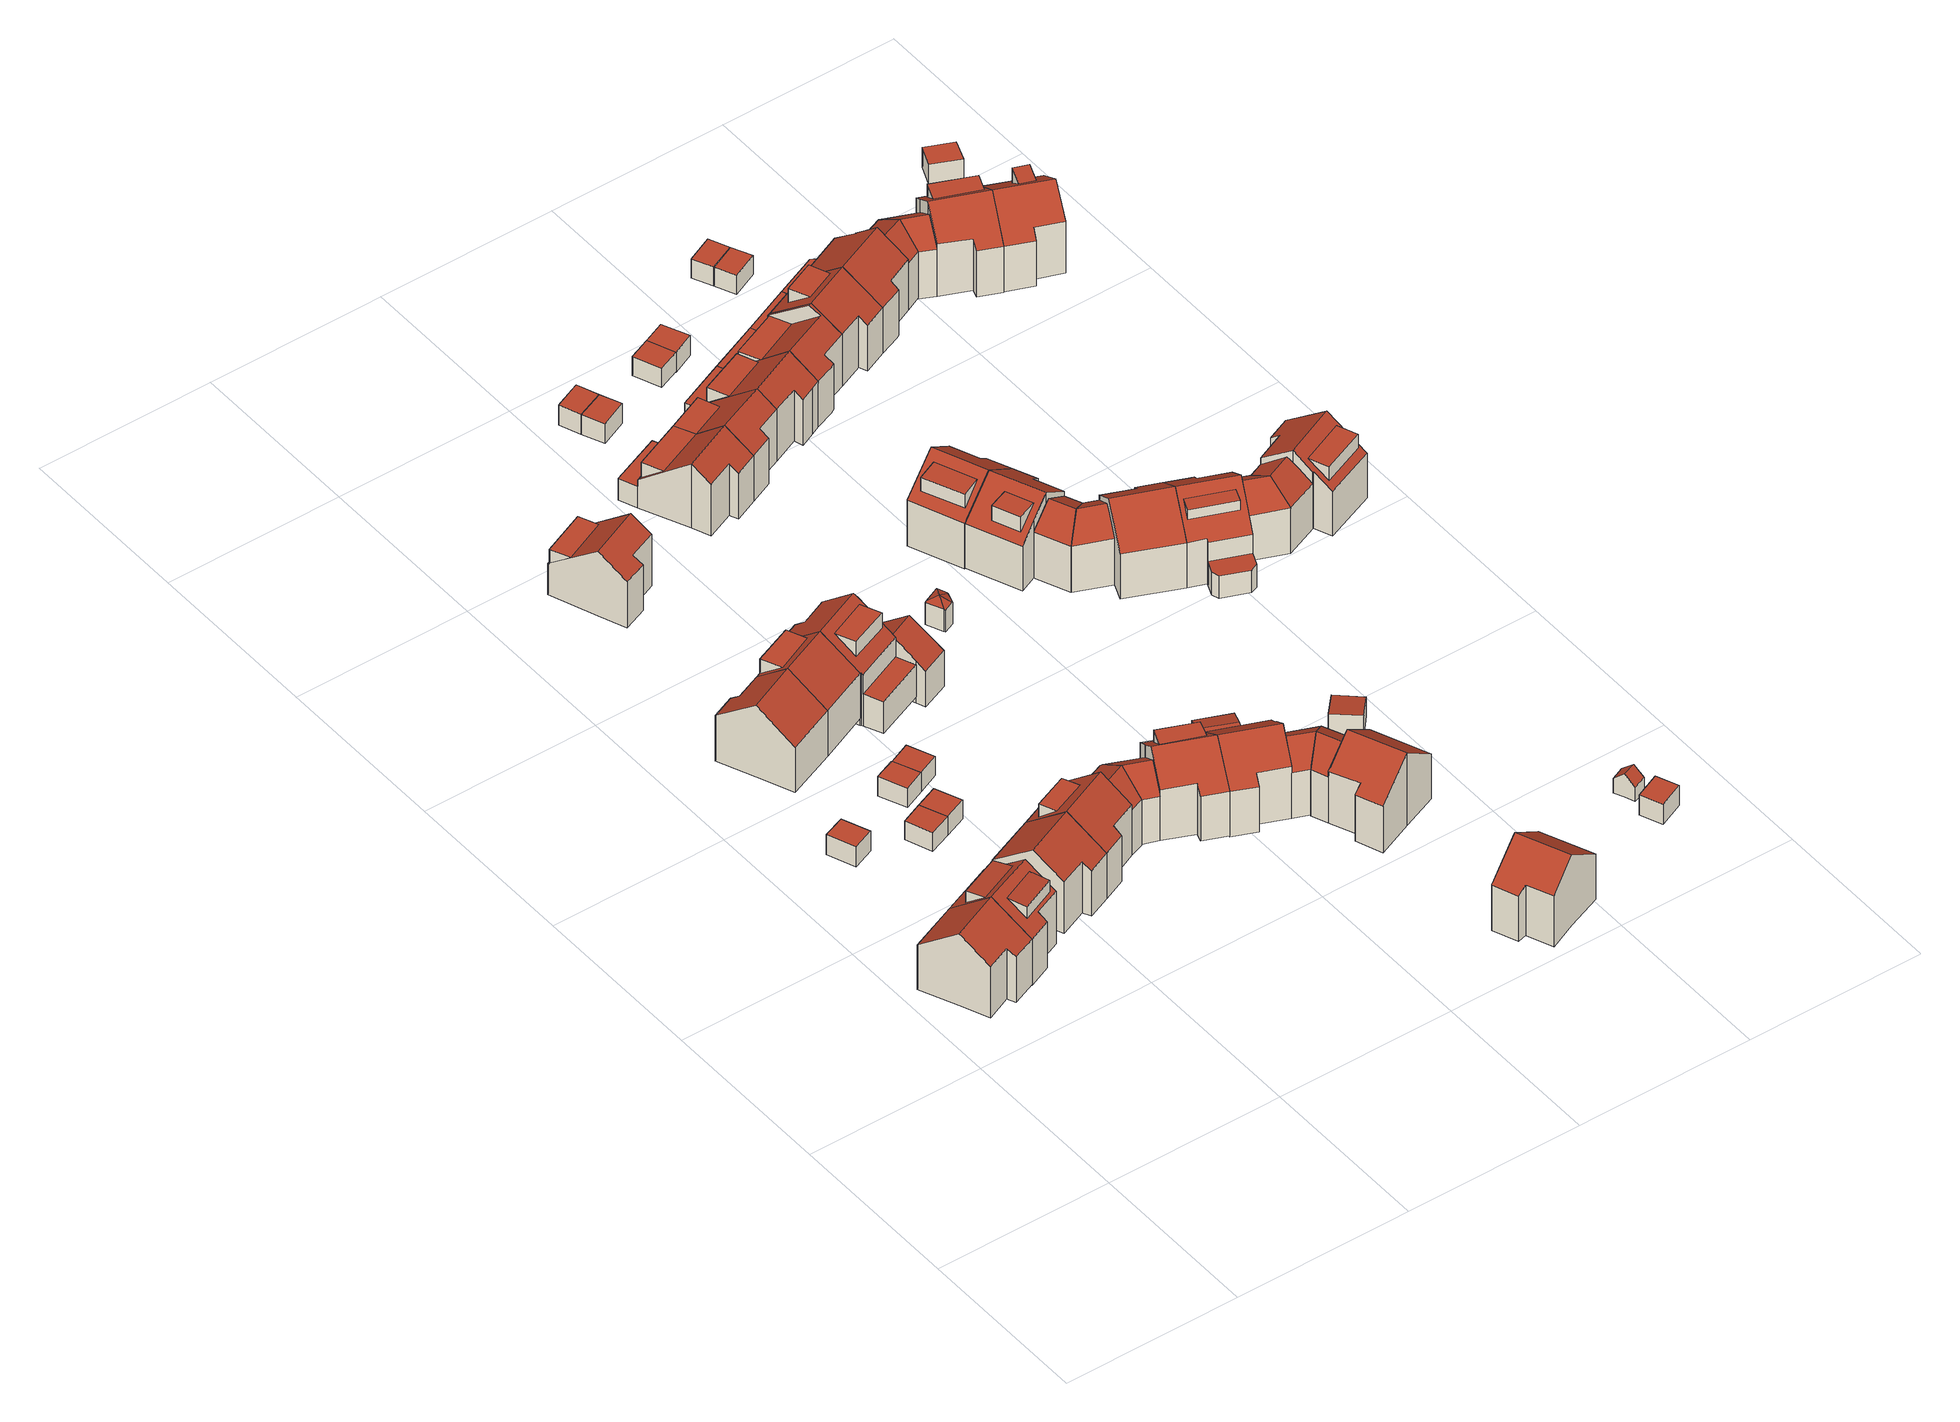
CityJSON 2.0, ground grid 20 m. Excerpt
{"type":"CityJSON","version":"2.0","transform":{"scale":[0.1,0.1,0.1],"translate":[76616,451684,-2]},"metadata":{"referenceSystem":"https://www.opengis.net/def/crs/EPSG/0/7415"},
"CityObjects":{
"building1":{"type":"Building","attributes":{"Volume":372.93,"Dakoppervlakte":62.84,"Muuroppervlakte":200.93,"Vloeroppervlakte":50.16,"hoogte_Z_max_in_m_NAP":9.12,"GEB_DOEL":"woonfunctie","dateOfConstruction":"1980-01-01","measuredHeight":9.04},"geometry":[{"type":"Solid","lod":"2","boundaries":[[[[0,1,2,3,4,5,6,7]],[[8,9,10,11,12,13]],[[13,14,15,8]],[[3,2,14,13]],[[2,1,15,14]],[[9,8,15,1,0,7]],[[10,9,7,6]],[[6,5,11,10]],[[12,11,5,4]],[[3,13,12,4]]]],"semantics":{"surfaces":[{"type":"GroundSurface"},{"type":"RoofSurface"},{"type":"WallSurface"}],"values":[[0,1,1,2,2,2,2,2,2,2]]}}]},
"building2":{"type":"Building","attributes":{"Volume":400.14,"Dakoppervlakte":39.27,"Muuroppervlakte":205.35,"Vloeroppervlakte":51.24,"hoogte_Z_max_in_m_NAP":9.12,"GEB_DOEL":"woonfunctie","dateOfConstruction":"1980-01-01","measuredHeight":9.11},"children":["building2-1","building2-2"],"geometry":[{"type":"Solid","lod":"2","boundaries":[[[[16,17,18,19,20,21,22,23]],[[24,14,13,25],[26,27,28,29]],[[12,30,31,32,25,13],[33,34,35,36]],[[30,12,20,19]],[[19,18,31,30]],[[22,14,24,23]],[[16,25,32,17]],[[32,31,18,17]],[[13,14,22,21,20,12]],[[16,23,24,25]],[[26,29,37,38]],[[37,28,27,38]],[[27,26,38]],[[37,29,28]],[[39,40,33,36]],[[40,39,35,34]],[[40,34,33]],[[36,35,39]]]],"semantics":{"surfaces":[{"type":"GroundSurface"},{"type":"RoofSurface"},{"type":"WallSurface"}],"values":[[0,1,1,2,2,2,2,2,2,2,1,2,2,2,1,2,2,2]]}}]},
"building2-1":{"type":"BuildingInstallation","attributes":{"relationToConstruction":"outside"},"parents":["building2"],"geometry":[{"type":"MultiSurface","lod":"2","boundaries":[[[26,29,37,38]],[[37,28,27,38]],[[27,26,38]],[[37,29,28]]],"semantics":{"surfaces":[{"type":"RoofSurface"},{"type":"WallSurface"}],"values":[0,1,1,1]}}]},
"building2-2":{"type":"BuildingInstallation","attributes":{"relationToConstruction":"outside"},"parents":["building2"],"geometry":[{"type":"MultiSurface","lod":"2","boundaries":[[[39,40,33,36]],[[40,39,35,34]],[[40,34,33]],[[36,35,39]]],"semantics":{"surfaces":[{"type":"RoofSurface"},{"type":"WallSurface"}],"values":[0,1,1,1]}}]},
"building3":{"type":"Building","attributes":{"Volume":21.08,"Dakoppervlakte":8.44,"Muuroppervlakte":29.21,"Vloeroppervlakte":8.44,"hoogte_Z_max_in_m_NAP":2.54,"GEB_DOEL":"onbekend","dateOfConstruction":"1980-01-01","measuredHeight":2.5},"geometry":[{"type":"Solid","lod":"2","boundaries":[[[[41,42,43,44]],[[45,46,47,48]],[[43,42,48,47]],[[42,41,45,48]],[[44,46,45,41]],[[43,47,46,44]]]],"semantics":{"surfaces":[{"type":"GroundSurface"},{"type":"RoofSurface"},{"type":"WallSurface"}],"values":[[0,1,2,2,2,2]]}}]},
"building4":{"type":"Building","attributes":{"Volume":381.68,"Dakoppervlakte":64.07,"Muuroppervlakte":202.71,"Vloeroppervlakte":51.35,"hoogte_Z_max_in_m_NAP":9.06,"GEB_DOEL":"woonfunctie","dateOfConstruction":"1980-01-01","measuredHeight":9},"geometry":[{"type":"Solid","lod":"2","boundaries":[[[[49,50,51,52,53,54,55,56]],[[57,58,59,60]],[[61,62,63,57,60,64]],[[49,56,58,57]],[[55,59,58,56]],[[64,60,59,55,54,53]],[[61,64,53,52]],[[52,51,62,61]],[[63,62,51,50]],[[63,50,49,57]]]],"semantics":{"surfaces":[{"type":"GroundSurface"},{"type":"RoofSurface"},{"type":"WallSurface"}],"values":[[0,1,1,2,2,2,2,2,2,2]]}}]},
"building5":{"type":"Building","attributes":{"Volume":20.07,"Dakoppervlakte":8.39,"Muuroppervlakte":27.81,"Vloeroppervlakte":8.39,"hoogte_Z_max_in_m_NAP":2.54,"GEB_DOEL":"onbekend","dateOfConstruction":"1980-01-01","measuredHeight":2.39},"geometry":[{"type":"Solid","lod":"2","boundaries":[[[[65,66,67,68,69]],[[70,71,72,73,74]],[[69,73,72,65]],[[69,68,74,73]],[[71,70,74,68,67,66]],[[65,72,71,66]]]],"semantics":{"surfaces":[{"type":"GroundSurface"},{"type":"RoofSurface"},{"type":"WallSurface"}],"values":[[0,1,2,2,2,2]]}}]},
"building6":{"type":"Building","attributes":{"Volume":362.82,"Dakoppervlakte":61.34,"Muuroppervlakte":198.21,"Vloeroppervlakte":48.84,"hoogte_Z_max_in_m_NAP":9.09,"GEB_DOEL":"woonfunctie","dateOfConstruction":"1980-01-01","measuredHeight":9},"geometry":[{"type":"Solid","lod":"2","boundaries":[[[[75,76,77,78,79,80,81,82]],[[83,84,85,86]],[[83,87,88,89,90,84]],[[78,77,87,83]],[[88,87,77,76]],[[76,75,89,88]],[[75,82,90,89]],[[84,90,82,81,80,85]],[[80,79,86,85]],[[86,79,78,83]]]],"semantics":{"surfaces":[{"type":"GroundSurface"},{"type":"RoofSurface"},{"type":"WallSurface"}],"values":[[0,1,1,2,2,2,2,2,2,2]]}}]},
"building7":{"type":"Building","attributes":{"Volume":20.46,"Dakoppervlakte":8.39,"Muuroppervlakte":28.34,"Vloeroppervlakte":8.39,"hoogte_Z_max_in_m_NAP":2.54,"GEB_DOEL":"onbekend","dateOfConstruction":"1980-01-01","measuredHeight":2.44},"geometry":[{"type":"Solid","lod":"2","boundaries":[[[[91,92,93,94]],[[72,71,95,96]],[[91,94,71,72]],[[94,93,95,71]],[[92,96,95,93]],[[92,91,72,96]]]],"semantics":{"surfaces":[{"type":"GroundSurface"},{"type":"RoofSurface"},{"type":"WallSurface"}],"values":[[0,1,2,2,2,2]]}}]},
"building8":{"type":"Building","attributes":{"Volume":20.08,"Dakoppervlakte":8.22,"Muuroppervlakte":28.19,"Vloeroppervlakte":8.22,"hoogte_Z_max_in_m_NAP":2.54,"GEB_DOEL":"onbekend","dateOfConstruction":"1980-01-01","measuredHeight":2.44},"geometry":[{"type":"Solid","lod":"2","boundaries":[[[[97,98,99,100,101]],[[102,103,104,105,106]],[[105,104,103,100,99,98]],[[98,97,106,105]],[[101,102,106,97]],[[100,103,102,101]]]],"semantics":{"surfaces":[{"type":"GroundSurface"},{"type":"RoofSurface"},{"type":"WallSurface"}],"values":[[0,1,2,2,2,2]]}}]},
"building9":{"type":"Building","attributes":{"Volume":20.23,"Dakoppervlakte":8.22,"Muuroppervlakte":28.41,"Vloeroppervlakte":8.22,"hoogte_Z_max_in_m_NAP":2.54,"GEB_DOEL":"onbekend","dateOfConstruction":"1980-01-01","measuredHeight":2.46},"geometry":[{"type":"Solid","lod":"2","boundaries":[[[[100,107,108,101]],[[103,102,109,110]],[[100,101,102,103]],[[101,108,109,102]],[[107,110,109,108]],[[100,103,110,107]]]],"semantics":{"surfaces":[{"type":"GroundSurface"},{"type":"RoofSurface"},{"type":"WallSurface"}],"values":[[0,1,2,2,2,2]]}}]},
"building10":{"type":"Building","attributes":{"Volume":371.65,"Dakoppervlakte":47.37,"Muuroppervlakte":197.59,"Vloeroppervlakte":48.87,"hoogte_Z_max_in_m_NAP":9.1,"GEB_DOEL":"woonfunctie","dateOfConstruction":"1980-01-01","measuredHeight":8.98},"children":["building10-1"],"geometry":[{"type":"Solid","lod":"2","boundaries":[[[[111,112,113,114,79,78,77,115]],[[83,86,116,117]],[[87,83,117,118,119,120],[121,122,123,124]],[[119,118,112,111]],[[111,115,120,119]],[[115,77,87,120]],[[87,77,78,79,86,83]],[[114,116,86,79]],[[116,114,113,117]],[[113,112,118,117]],[[125,124,123,126]],[[122,121,125,126]],[[121,124,125]],[[126,123,122]]]],"semantics":{"surfaces":[{"type":"GroundSurface"},{"type":"RoofSurface"},{"type":"WallSurface"}],"values":[[0,1,1,2,2,2,2,2,2,2,1,2,2,2]]}}]},
"building10-1":{"type":"BuildingInstallation","attributes":{"relationToConstruction":"outside"},"parents":["building10"],"geometry":[{"type":"MultiSurface","lod":"2","boundaries":[[[125,124,123,126]],[[122,121,125,126]],[[121,124,125]],[[126,123,122]]],"semantics":{"surfaces":[{"type":"RoofSurface"},{"type":"WallSurface"}],"values":[0,1,1,1]}}]},
"building11":{"type":"Building","attributes":{"Volume":536.72,"Dakoppervlakte":85.39,"Muuroppervlakte":238.59,"Vloeroppervlakte":78.61,"hoogte_Z_max_in_m_NAP":9.06,"GEB_DOEL":"woonfunctie","dateOfConstruction":"1980-01-01","measuredHeight":8.96},"children":["building11-1"],"geometry":[{"type":"Solid","lod":"2","boundaries":[[[[127,128,129,50,49,56,130,131,132,133,134,135,136]],[[57,63,137,138,139,140]],[[140,141,58,57],[142,143,144,145]],[[146,147,148,149]],[[150,151,152,149,148]],[[153,154,155,156,157]],[[50,129,137,63]],[[137,129,128,138]],[[139,138,128,127,146]],[[57,58,56,49]],[[148,135,134,150]],[[151,150,134,133,157]],[[127,136,147,146]],[[135,148,147,136]],[[131,154,153,157,133,132]],[[130,155,154,131]],[[151,157,156,152]],[[139,146,149,152,156,155,141,140]],[[50,63,57,49]],[[58,141,155,130,56]],[[144,158,159,145]],[[158,144,143]],[[159,158,143,142]],[[142,145,159]]]],"semantics":{"surfaces":[{"type":"GroundSurface"},{"type":"RoofSurface"},{"type":"WallSurface"}],"values":[[0,1,1,1,1,1,2,2,2,2,2,2,2,2,2,2,2,2,2,2,1,2,2,2]]}}]},
"building11-1":{"type":"BuildingInstallation","attributes":{"relationToConstruction":"outside"},"parents":["building11"],"geometry":[{"type":"MultiSurface","lod":"2","boundaries":[[[144,158,159,145]],[[158,144,143]],[[159,158,143,142]],[[142,145,159]]],"semantics":{"surfaces":[{"type":"RoofSurface"},{"type":"WallSurface"}],"values":[0,1,1,1]}}]},
"building12":{"type":"Building","attributes":{"Volume":328.69,"Dakoppervlakte":47.49,"Muuroppervlakte":172.39,"Vloeroppervlakte":50.08,"hoogte_Z_max_in_m_NAP":8.14,"GEB_DOEL":"woonfunctie","dateOfConstruction":"1980-01-01","measuredHeight":8.11},"children":["building12-1"],"geometry":[{"type":"Solid","lod":"2","boundaries":[[[[160,161,162,163,164,165,166,167]],[[168,169,170,171,172,173]],[[171,174,175,172],[176,177,178,179]],[[166,175,174,167]],[[173,172,175,166,165,164]],[[164,163,168,173]],[[163,162,169,168]],[[162,161,170,169]],[[160,171,170,161]],[[160,167,174,171]],[[180,179,178,181]],[[180,181,177,176]],[[176,179,180]],[[181,178,177]]]],"semantics":{"surfaces":[{"type":"GroundSurface"},{"type":"RoofSurface"},{"type":"WallSurface"}],"values":[[0,1,1,2,2,2,2,2,2,2,1,2,2,2]]}}]},
"building12-1":{"type":"BuildingInstallation","attributes":{"relationToConstruction":"outside"},"parents":["building12"],"geometry":[{"type":"MultiSurface","lod":"2","boundaries":[[[180,179,178,181]],[[180,181,177,176]],[[176,179,180]],[[181,178,177]]],"semantics":{"surfaces":[{"type":"RoofSurface"},{"type":"WallSurface"}],"values":[0,1,1,1]}}]},
"building13":{"type":"Building","attributes":{"Volume":500.73,"Dakoppervlakte":65.11,"Muuroppervlakte":248.84,"Vloeroppervlakte":65.8,"hoogte_Z_max_in_m_NAP":9.1,"GEB_DOEL":"woonfunctie","dateOfConstruction":"1980-01-01","measuredHeight":9.94},"children":["building13-1"],"geometry":[{"type":"Solid","lod":"2","boundaries":[[[[182,183,184,185,186,187,188,189,190,191,192,193,194]],[[195,196,117,116,197,198,199],[200,201,202,203]],[[117,196,204,205,206,118]],[[207,208,209,210]],[[184,183,205,204]],[[183,182,206,205]],[[117,118,194,193,192,116]],[[197,116,192,191]],[[198,197,191,190,209]],[[195,199,208,187,186]],[[196,195,186,185]],[[209,190,189,210]],[[188,207,210,189]],[[187,208,207,188]],[[199,198,209,208]],[[185,184,204,196]],[[118,206,182,194]],[[203,211,212,200]],[[211,203,202]],[[202,201,212,211]],[[212,201,200]]]],"semantics":{"surfaces":[{"type":"GroundSurface"},{"type":"RoofSurface"},{"type":"WallSurface"}],"values":[[0,1,1,1,2,2,2,2,2,2,2,2,2,2,2,2,2,1,2,2,2]]}}]},
"building13-1":{"type":"BuildingInstallation","attributes":{"relationToConstruction":"outside"},"parents":["building13"],"geometry":[{"type":"MultiSurface","lod":"2","boundaries":[[[203,211,212,200]],[[211,203,202]],[[202,201,212,211]],[[212,201,200]]],"semantics":{"surfaces":[{"type":"RoofSurface"},{"type":"WallSurface"}],"values":[0,1,1,1]}}]},
"building14":{"type":"Building","attributes":{"Volume":501.26,"Dakoppervlakte":74.4,"Muuroppervlakte":238,"Vloeroppervlakte":68.95,"hoogte_Z_max_in_m_NAP":9.08,"GEB_DOEL":"woonfunctie","dateOfConstruction":"1980-01-01","measuredHeight":8.89},"children":["building14-1"],"geometry":[{"type":"Solid","lod":"2","boundaries":[[[[213,214,215,216,217,218,219,220,221,222,223,224]],[[225,226,227,228,229,230]],[[231,232,233,230,229,234],[235,236,237,238]],[[150,148,239,240]],[[241,239,148,147]],[[231,234,223,222]],[[231,222,221,232]],[[215,226,225,241,216]],[[226,215,214,227]],[[227,214,213,228]],[[213,224,229,228]],[[218,217,147,148]],[[147,217,216,241]],[[219,150,240,220]],[[219,218,148,150]],[[230,233,240,239,241,225]],[[224,223,234,229]],[[221,220,240,233,232]],[[242,236,235,243]],[[237,242,243,238]],[[242,237,236]],[[235,238,243]]]],"semantics":{"surfaces":[{"type":"GroundSurface"},{"type":"RoofSurface"},{"type":"WallSurface"}],"values":[[0,1,1,1,1,2,2,2,2,2,2,2,2,2,2,2,2,2,1,2,2,2]]}}]},
"building14-1":{"type":"BuildingInstallation","attributes":{"relationToConstruction":"outside"},"parents":["building14"],"geometry":[{"type":"MultiSurface","lod":"2","boundaries":[[[242,236,235,243]],[[237,242,243,238]],[[242,237,236]],[[235,238,243]]],"semantics":{"surfaces":[{"type":"RoofSurface"},{"type":"WallSurface"}],"values":[0,1,1,1]}}]},
"building15":{"type":"Building","attributes":{"Volume":142.67,"Dakoppervlakte":30.48,"Muuroppervlakte":116.22,"Vloeroppervlakte":24.42,"hoogte_Z_max_in_m_NAP":5.66,"GEB_DOEL":"overige gebruiksfunctie","dateOfConstruction":"1980-01-01","measuredHeight":7.24},"geometry":[{"type":"Solid","lod":"2","boundaries":[[[[244,245,246,247,248,249,250]],[[251,252,253,254,255]],[[256,255,254,257]],[[247,246,257,254]],[[245,256,257,246]],[[250,249,252,251]],[[249,248,253,252]],[[253,248,247,254]],[[256,245,244,250,251,255]]]],"semantics":{"surfaces":[{"type":"GroundSurface"},{"type":"RoofSurface"},{"type":"WallSurface"}],"values":[[0,1,1,2,2,2,2,2,2]]}}]},
"building16":{"type":"Building","attributes":{"Volume":507.7,"Dakoppervlakte":87.82,"Muuroppervlakte":242.7,"Vloeroppervlakte":69.95,"hoogte_Z_max_in_m_NAP":9.08,"GEB_DOEL":"woonfunctie","dateOfConstruction":"1980-01-01","measuredHeight":9.02},"geometry":[{"type":"Solid","lod":"2","boundaries":[[[[258,259,260,261,262,263,264,265,266,267,268,269]],[[270,271,272,234,229,273]],[[228,274,275,276,273,229]],[[277,278,279,280]],[[281,282,277,280]],[[267,266,228,229]],[[228,266,265,274]],[[265,264,275,274]],[[271,270,279,259,258]],[[258,269,272,271]],[[268,234,272,269]],[[267,229,234,268]],[[260,278,277,261]],[[278,260,259,279]],[[282,281,263,262]],[[262,261,277,282]],[[279,270,273,276,281,280]],[[276,275,264,263,281]]]],"semantics":{"surfaces":[{"type":"GroundSurface"},{"type":"RoofSurface"},{"type":"WallSurface"}],"values":[[0,1,1,1,1,2,2,2,2,2,2,2,2,2,2,2,2,2]]}}]},
"building17":{"type":"Building","attributes":{"Volume":368.25,"Dakoppervlakte":74.63,"Muuroppervlakte":196.22,"Vloeroppervlakte":64.96,"hoogte_Z_max_in_m_NAP":7.66,"GEB_DOEL":"woonfunctie","dateOfConstruction":"1980-01-01","measuredHeight":8.02},"geometry":[{"type":"Solid","lod":"2","boundaries":[[[[283,284,285,286,287,288,289,290,291,292,293,294]],[[295,296,297,298]],[[299,300,301,302]],[[303,304,305,300,299,306,307,308]],[[305,304,309,310,311,312]],[[293,292,309,304]],[[292,291,310,309]],[[291,290,311,310]],[[304,303,297,294,293]],[[285,284,295,298]],[[284,283,296,295]],[[297,296,283,294]],[[297,303,308,298]],[[301,300,307]],[[312,289,288,287,286,285,298,308,307,300,305]],[[302,301,307,306]],[[306,299,302]],[[312,311,290,289]]]],"semantics":{"surfaces":[{"type":"GroundSurface"},{"type":"RoofSurface"},{"type":"WallSurface"}],"values":[[0,1,1,1,1,2,2,2,2,2,2,2,2,2,2,2,2,2]]}}]},
"building18":{"type":"Building","attributes":{"Volume":379.15,"Dakoppervlakte":63.76,"Muuroppervlakte":201.7,"Vloeroppervlakte":51.1,"hoogte_Z_max_in_m_NAP":8.63,"GEB_DOEL":"woonfunctie","dateOfConstruction":"1980-01-01","measuredHeight":8.97},"geometry":[{"type":"Solid","lod":"2","boundaries":[[[[313,314,315,316,317,318,319,320]],[[321,322,323,324]],[[325,326,327,321,324,328]],[[320,328,324,313]],[[320,319,325,328]],[[326,325,319,318]],[[318,317,327,326]],[[315,322,321,327,317,316]],[[315,314,323,322]],[[313,324,323,314]]]],"semantics":{"surfaces":[{"type":"GroundSurface"},{"type":"RoofSurface"},{"type":"WallSurface"}],"values":[[0,1,1,2,2,2,2,2,2,2]]}}]},
"building19":{"type":"Building","attributes":{"Volume":13.17,"Dakoppervlakte":4.94,"Muuroppervlakte":23.25,"Vloeroppervlakte":4.43,"hoogte_Z_max_in_m_NAP":2,"GEB_DOEL":"onbekend","dateOfConstruction":"1980-01-01","measuredHeight":3.32},"geometry":[{"type":"Solid","lod":"2","boundaries":[[[[329,330,331,332,333,334,335,336,337,338]],[[339,340,341,342]],[[340,343,344,345]],[[346,343,340]],[[347,346,340,339,348]],[[345,349,341,340]],[[349,337,336,335,342,341]],[[342,335,334,333,348,339]],[[348,333,332,347]],[[347,332,331,330,329,344,343,346]],[[345,344,329,338]],[[338,337,349,345]]]],"semantics":{"surfaces":[{"type":"GroundSurface"},{"type":"RoofSurface"},{"type":"WallSurface"}],"values":[[0,1,1,1,1,1,2,2,2,2,2,2]]}}]},
"building20":{"type":"Building","attributes":{"Volume":34.1,"Dakoppervlakte":15.51,"Muuroppervlakte":33.4,"Vloeroppervlakte":15.13,"hoogte_Z_max_in_m_NAP":2.56,"GEB_DOEL":"onbekend","dateOfConstruction":"1980-01-01","measuredHeight":2.46},"geometry":[{"type":"Solid","lod":"2","boundaries":[[[[350,351,352,353,354,355]],[[356,357,358,359]],[[360,359,358,361]],[[354,353,357,356]],[[351,350,360,361]],[[355,359,360,350]],[[357,353,352,351,361,358]],[[355,354,356,359]]]],"semantics":{"surfaces":[{"type":"GroundSurface"},{"type":"RoofSurface"},{"type":"WallSurface"}],"values":[[0,1,1,2,2,2,2,2]]}}]},
"building21":{"type":"Building","attributes":{"Volume":524.58,"Dakoppervlakte":89.49,"Muuroppervlakte":246.1,"Vloeroppervlakte":71.43,"hoogte_Z_max_in_m_NAP":9.07,"GEB_DOEL":"woonfunctie","dateOfConstruction":"1980-01-01","measuredHeight":9.09},"geometry":[{"type":"Solid","lod":"2","boundaries":[[[[362,363,364,365,366,367,368,369,370,371,372]],[[373,374,375,376,377,378]],[[379,380,378,377]],[[381,382,278,277]],[[282,383,381,277]],[[371,370,379,377]],[[379,370,369,380]],[[363,362,375,374]],[[372,376,375,362]],[[377,376,372,371]],[[277,366,365,282]],[[282,365,364,383]],[[382,368,367,278]],[[277,278,367,366]],[[373,378,380,369,368,382,381,383]],[[374,373,383,364,363]]]],"semantics":{"surfaces":[{"type":"GroundSurface"},{"type":"RoofSurface"},{"type":"WallSurface"}],"values":[[0,1,1,1,1,2,2,2,2,2,2,2,2,2,2,2]]}}]},
"building22":{"type":"Building","attributes":{"Volume":20.26,"Dakoppervlakte":8.33,"Muuroppervlakte":28.29,"Vloeroppervlakte":8.33,"hoogte_Z_max_in_m_NAP":1.95,"GEB_DOEL":"onbekend","dateOfConstruction":"1980-01-01","measuredHeight":2.43},"geometry":[{"type":"Solid","lod":"2","boundaries":[[[[384,385,386,387,388]],[[389,390,391,392,393]],[[392,391,390,387,386,385]],[[385,384,393,392]],[[389,393,384,388]],[[387,390,389,388]]]],"semantics":{"surfaces":[{"type":"GroundSurface"},{"type":"RoofSurface"},{"type":"WallSurface"}],"values":[[0,1,2,2,2,2]]}}]},
"building23":{"type":"Building","attributes":{"Volume":20.42,"Dakoppervlakte":8.33,"Muuroppervlakte":28.51,"Vloeroppervlakte":8.33,"hoogte_Z_max_in_m_NAP":1.95,"GEB_DOEL":"onbekend","dateOfConstruction":"1980-01-01","measuredHeight":2.45},"geometry":[{"type":"Solid","lod":"2","boundaries":[[[[394,384,388,395]],[[396,397,389,393]],[[384,393,389,388]],[[384,394,396,393]],[[397,396,394,395]],[[395,388,389,397]]]],"semantics":{"surfaces":[{"type":"GroundSurface"},{"type":"RoofSurface"},{"type":"WallSurface"}],"values":[[0,1,2,2,2,2]]}}]},
"building24":{"type":"Building","attributes":{"Volume":317.88,"Dakoppervlakte":59.12,"Muuroppervlakte":180.63,"Vloeroppervlakte":49.25,"hoogte_Z_max_in_m_NAP":7.66,"GEB_DOEL":"woonfunctie","dateOfConstruction":"1980-01-01","measuredHeight":8.04},"geometry":[{"type":"Solid","lod":"2","boundaries":[[[[398,399,289,288,287,286,400,401,402,403]],[[305,404,405,406,407,300]],[[408,409,410,404,305,312]],[[301,300,407,411]],[[289,312,305,288]],[[399,398,409,408]],[[398,403,410,409]],[[410,403,402,401,405,404]],[[406,405,401,400]],[[288,305,300,287]],[[400,286,301,411,406]],[[300,301,286,287]],[[407,406,411]],[[289,399,408,312]]]],"semantics":{"surfaces":[{"type":"GroundSurface"},{"type":"RoofSurface"},{"type":"WallSurface"}],"values":[[0,1,1,1,2,2,2,2,2,2,2,2,2,2]]}}]},
"building25":{"type":"Building","attributes":{"Volume":26.14,"Dakoppervlakte":10.23,"Muuroppervlakte":32.9,"Vloeroppervlakte":10.11,"hoogte_Z_max_in_m_NAP":2.55,"GEB_DOEL":"onbekend","dateOfConstruction":"1980-01-01","measuredHeight":2.83},"geometry":[{"type":"Solid","lod":"2","boundaries":[[[[412,413,414,415]],[[416,417,418,419]],[[415,414,417,416]],[[418,417,414,413]],[[418,413,412,419]],[[412,415,416,419]]]],"semantics":{"surfaces":[{"type":"GroundSurface"},{"type":"RoofSurface"},{"type":"WallSurface"}],"values":[[0,1,2,2,2,2]]}}]},
"building26":{"type":"Building","attributes":{"Volume":393.9,"Dakoppervlakte":50.21,"Muuroppervlakte":203.56,"Vloeroppervlakte":51.58,"hoogte_Z_max_in_m_NAP":8.54,"GEB_DOEL":"woonfunctie","dateOfConstruction":"1980-01-01","measuredHeight":9.02},"children":["building26-1"],"geometry":[{"type":"Solid","lod":"2","boundaries":[[[[420,421,422,423,424,425,426,427]],[[428,429,430,431,432,433]],[[428,433,434,435],[436,437,438,439]],[[423,422,430,429]],[[431,430,422,421]],[[432,431,421,420]],[[434,433,432,420,427,426]],[[426,425,435,434]],[[428,435,425,424]],[[424,423,429,428]],[[439,440,441,436]],[[440,438,437,441]],[[437,436,441]],[[440,439,438]]]],"semantics":{"surfaces":[{"type":"GroundSurface"},{"type":"RoofSurface"},{"type":"WallSurface"}],"values":[[0,1,1,2,2,2,2,2,2,2,1,2,2,2]]}}]},
"building26-1":{"type":"BuildingInstallation","attributes":{"relationToConstruction":"outside"},"parents":["building26"],"geometry":[{"type":"MultiSurface","lod":"2","boundaries":[[[439,440,441,436]],[[440,438,437,441]],[[437,436,441]],[[440,439,438]]],"semantics":{"surfaces":[{"type":"RoofSurface"},{"type":"WallSurface"}],"values":[0,1,1,1]}}]},
"building27":{"type":"Building","attributes":{"Volume":509.34,"Dakoppervlakte":76.69,"Muuroppervlakte":319.01,"Vloeroppervlakte":69.22,"hoogte_Z_max_in_m_NAP":8.55,"GEB_DOEL":"woonfunctie","dateOfConstruction":"1980-01-01","measuredHeight":8.98},"children":["building27-1"],"geometry":[{"type":"Solid","lod":"2","boundaries":[[[[442,443,444,445,446,447,448,449,450,451,452]],[[453,429,428,454,455,456]],[[454,428,435,457,458],[459,460,461,462]],[[463,464,465,466,467]],[[468,464,463,469]],[[443,442,453,456]],[[453,442,452,429]],[[435,450,449,457]],[[457,449,448,466,458]],[[446,445,469,463]],[[444,468,469,445]],[[470,448,466,465,464,468,444,471]],[[466,448,447,467]],[[463,467,447,446]],[[465,470,471,444,468,455,454]],[[454,458,466,448,470,465]],[[456,455,468,444,443]],[[429,452,451,450,435,428]],[[461,472,473,462]],[[459,473,472,460]],[[459,462,473]],[[472,461,460]]]],"semantics":{"surfaces":[{"type":"GroundSurface"},{"type":"RoofSurface"},{"type":"WallSurface"}],"values":[[0,1,1,1,1,2,2,2,2,2,2,2,2,2,2,2,2,2,1,2,2,2]]}}]},
"building27-1":{"type":"BuildingInstallation","attributes":{"relationToConstruction":"outside"},"parents":["building27"],"geometry":[{"type":"MultiSurface","lod":"2","boundaries":[[[461,472,473,462]],[[459,473,472,460]],[[459,462,473]],[[472,461,460]]],"semantics":{"surfaces":[{"type":"RoofSurface"},{"type":"WallSurface"}],"values":[0,1,1,1]}}]},
"building28":{"type":"Building","attributes":{"Volume":356.5,"Dakoppervlakte":72.52,"Muuroppervlakte":194.34,"Vloeroppervlakte":63.18,"hoogte_Z_max_in_m_NAP":7.66,"GEB_DOEL":"woonfunctie","dateOfConstruction":"1980-01-01","measuredHeight":8.04},"geometry":[{"type":"Solid","lod":"2","boundaries":[[[[401,474,475,476,477,478,479,480,481,403,402]],[[482,405,404,483,484,485,486,487]],[[483,404,410,488,489,490,491]],[[492,493,494,495,496,497]],[[498,499,487,486]],[[403,481,488,410]],[[480,479,490,489]],[[490,479,478,491]],[[492,484,483,491,478,477,476]],[[404,405,495,401,402]],[[492,476,475,493]],[[474,494,493,475]],[[495,494,474,401]],[[497,496,495,405,482,485,484,492]],[[403,410,404,402]],[[481,480,489,488]],[[499,482,487]],[[498,486,485]],[[485,482,499,498]]]],"semantics":{"surfaces":[{"type":"GroundSurface"},{"type":"RoofSurface"},{"type":"WallSurface"}],"values":[[0,1,1,1,1,2,2,2,2,2,2,2,2,2,2,2,2,2,2]]}}]},
"building29":{"type":"Building","attributes":{"Volume":19.93,"Dakoppervlakte":8.31,"Muuroppervlakte":27.8,"Vloeroppervlakte":8.31,"hoogte_Z_max_in_m_NAP":1.96,"GEB_DOEL":"onbekend","dateOfConstruction":"1980-01-01","measuredHeight":2.4},"geometry":[{"type":"Solid","lod":"2","boundaries":[[[[500,501,502,503]],[[504,505,506,507]],[[502,501,506,505]],[[501,500,507,506]],[[503,504,507,500]],[[502,505,504,503]]]],"semantics":{"surfaces":[{"type":"GroundSurface"},{"type":"RoofSurface"},{"type":"WallSurface"}],"values":[[0,1,2,2,2,2]]}}]},
"building30":{"type":"Building","attributes":{"Volume":20.93,"Dakoppervlakte":8.52,"Muuroppervlakte":28.8,"Vloeroppervlakte":8.52,"hoogte_Z_max_in_m_NAP":1.96,"GEB_DOEL":"onbekend","dateOfConstruction":"1980-01-01","measuredHeight":2.46},"geometry":[{"type":"Solid","lod":"2","boundaries":[[[[508,509,510,511]],[[505,504,512,513]],[[508,511,504,505]],[[511,510,512,504]],[[512,510,509,513]],[[509,508,505,513]]]],"semantics":{"surfaces":[{"type":"GroundSurface"},{"type":"RoofSurface"},{"type":"WallSurface"}],"values":[[0,1,2,2,2,2]]}}]},
"building31":{"type":"Building","attributes":{"Volume":500.55,"Dakoppervlakte":85.58,"Muuroppervlakte":241.8,"Vloeroppervlakte":68.45,"hoogte_Z_max_in_m_NAP":8.59,"GEB_DOEL":"woonfunctie","dateOfConstruction":"1980-01-01","measuredHeight":9.01},"geometry":[{"type":"Solid","lod":"2","boundaries":[[[[447,446,445,514,515,516,517,518,519,520,521]],[[522,523,524,525,526]],[[527,528,529,525,524,530,531]],[[532,533,469,463]],[[467,534,535,532,463]],[[446,447,467,463]],[[445,469,533,514]],[[463,469,445,446]],[[526,525,529,528,533,532,535,534,521,520,522]],[[519,523,522,520]],[[515,514,533,528,527]],[[527,531,516,515]],[[517,516,531,530]],[[524,523,519,518,517,530]],[[534,467,447,521]]]],"semantics":{"surfaces":[{"type":"GroundSurface"},{"type":"RoofSurface"},{"type":"WallSurface"}],"values":[[0,1,1,1,1,2,2,2,2,2,2,2,2,2,2]]}}]},
"building32":{"type":"Building","attributes":{"Volume":366.48,"Dakoppervlakte":73.45,"Muuroppervlakte":211.96,"Vloeroppervlakte":64.2,"hoogte_Z_max_in_m_NAP":8.53,"GEB_DOEL":"woonfunctie","dateOfConstruction":"1980-01-01","measuredHeight":8.92},"geometry":[{"type":"Solid","lod":"2","boundaries":[[[[476,475,536,537,538,539,540,541,542,478,477,543]],[[544,545,546,547]],[[483,491,548,549,550,551,544,547,552]],[[492,553,554,555,556,493]],[[557,558,483,552]],[[557,559,560,558]],[[477,478,491,483]],[[549,548,491,478,542,541]],[[551,550,540,539]],[[544,551,539,538]],[[556,555,537,536]],[[556,536,475,493]],[[493,475,476,492]],[[555,554,546,545]],[[553,492,484,561]],[[483,558,484,492,476,543,477]],[[546,554,553,561,559,557,552,547]],[[537,555,545,544,538]],[[541,540,550,549]],[[559,561,484,560]],[[558,560,484]]]],"semantics":{"surfaces":[{"type":"GroundSurface"},{"type":"RoofSurface"},{"type":"WallSurface"}],"values":[[0,1,1,1,1,1,2,2,2,2,2,2,2,2,2,2,2,2,2,2,2]]}}]},
"building33":{"type":"Building","attributes":{"Volume":19.6,"Dakoppervlakte":7.85,"Muuroppervlakte":28.09,"Vloeroppervlakte":7.85,"hoogte_Z_max_in_m_NAP":2.09,"GEB_DOEL":"onbekend","dateOfConstruction":"1980-01-01","measuredHeight":2.5},"geometry":[{"type":"Solid","lod":"2","boundaries":[[[[562,563,564,565]],[[566,567,568,569]],[[562,565,567,566]],[[565,564,568,567]],[[563,569,568,564]],[[562,566,569,563]]]],"semantics":{"surfaces":[{"type":"GroundSurface"},{"type":"RoofSurface"},{"type":"WallSurface"}],"values":[[0,1,2,2,2,2]]}}]},
"building34":{"type":"Building","attributes":{"Volume":9.52,"Dakoppervlakte":5.47,"Muuroppervlakte":17.53,"Vloeroppervlakte":4.01,"hoogte_Z_max_in_m_NAP":2.54,"GEB_DOEL":"onbekend","dateOfConstruction":"1980-01-01","measuredHeight":2.94},"geometry":[{"type":"Solid","lod":"2","boundaries":[[[[570,571,572,573,574,575]],[[576,577,578,579]],[[578,580,581,579]],[[575,581,580,570]],[[577,576,573,572]],[[577,572,571,578]],[[576,579,581,575,574,573]],[[571,570,580,578]]]],"semantics":{"surfaces":[{"type":"GroundSurface"},{"type":"RoofSurface"},{"type":"WallSurface"}],"values":[[0,1,1,2,2,2,2,2]]}}]},
"building35":{"type":"Building","attributes":{"Volume":533.09,"Dakoppervlakte":85.33,"Muuroppervlakte":251.22,"Vloeroppervlakte":77.53,"hoogte_Z_max_in_m_NAP":8.59,"GEB_DOEL":"woonfunctie","dateOfConstruction":"1980-01-01","measuredHeight":9},"children":["building35-1"],"geometry":[{"type":"Solid","lod":"2","boundaries":[[[[582,583,584,585,519,518,517,586,587,588,589,590,591,592,593,594,595]],[[596,597,598,530,524,599]],[[600,599,524,523,601,602],[603,604,605,606]],[[607,608,609,610,611,612]],[[613,614,615,616]],[[617,613,616,618]],[[519,585,601,523]],[[602,601,585,584,612]],[[588,587,597,596,617]],[[586,598,597,587]],[[598,586,517,530]],[[610,594,593,611]],[[583,607,612,584]],[[583,582,608,607]],[[609,608,582,595]],[[594,610,609,595]],[[611,600,602,612]],[[616,590,589,618]],[[618,589,588,617]],[[591,615,614,592]],[[590,616,615,591]],[[596,599,600,611,593,592,614,613,617]],[[524,518,519,523]],[[517,518,524,530]],[[603,606,619,620]],[[619,606,605]],[[619,605,604,620]],[[620,604,603]]]],"semantics":{"surfaces":[{"type":"GroundSurface"},{"type":"RoofSurface"},{"type":"WallSurface"}],"values":[[0,1,1,1,1,1,2,2,2,2,2,2,2,2,2,2,2,2,2,2,2,2,2,2,1,2,2,2]]}}]},
"building35-1":{"type":"BuildingInstallation","attributes":{"relationToConstruction":"outside"},"parents":["building35"],"geometry":[{"type":"MultiSurface","lod":"2","boundaries":[[[603,606,619,620]],[[619,606,605]],[[619,605,604,620]],[[620,604,603]]],"semantics":{"surfaces":[{"type":"RoofSurface"},{"type":"WallSurface"}],"values":[0,1,1,1]}}]},
"building36":{"type":"Building","attributes":{"Volume":401.86,"Dakoppervlakte":62.06,"Muuroppervlakte":209.16,"Vloeroppervlakte":61.43,"hoogte_Z_max_in_m_NAP":8.53,"GEB_DOEL":"woonfunctie","dateOfConstruction":"1980-01-01","measuredHeight":8.94},"children":["building36-1"],"geometry":[{"type":"Solid","lod":"2","boundaries":[[[[621,622,623,624,625,626,539,538,537,536]],[[627,545,544,628],[629,630,631,632]],[[551,633,634,635,628,544]],[[636,556,555,637]],[[633,626,625,634]],[[625,624,635,634]],[[628,635,624,623,622,637,627]],[[544,545,555,537,538]],[[621,636,637,622]],[[636,621,536,556]],[[536,537,555,556]],[[637,555,545,627]],[[538,539,551,544]],[[633,551,539,626]],[[638,630,629,639]],[[629,632,639]],[[638,639,632,631]],[[631,630,638]]]],"semantics":{"surfaces":[{"type":"GroundSurface"},{"type":"RoofSurface"},{"type":"WallSurface"}],"values":[[0,1,1,1,2,2,2,2,2,2,2,2,2,2,1,2,2,2]]}}]},
"building36-1":{"type":"BuildingInstallation","attributes":{"relationToConstruction":"outside"},"parents":["building36"],"geometry":[{"type":"MultiSurface","lod":"2","boundaries":[[[638,630,629,639]],[[629,632,639]],[[638,639,632,631]],[[631,630,638]]],"semantics":{"surfaces":[{"type":"RoofSurface"},{"type":"WallSurface"}],"values":[0,1,1,1]}}]},
"building37":{"type":"Building","attributes":{"Volume":18.46,"Dakoppervlakte":7.58,"Muuroppervlakte":27.04,"Vloeroppervlakte":7.58,"hoogte_Z_max_in_m_NAP":2.01,"GEB_DOEL":"onbekend","dateOfConstruction":"1980-01-01","measuredHeight":2.44},"geometry":[{"type":"Solid","lod":"2","boundaries":[[[[640,641,642,643]],[[644,645,646,647]],[[640,643,647,646]],[[643,642,644,647]],[[641,645,644,642]],[[640,646,645,641]]]],"semantics":{"surfaces":[{"type":"GroundSurface"},{"type":"RoofSurface"},{"type":"WallSurface"}],"values":[[0,1,2,2,2,2]]}}]},
"building38":{"type":"Building","attributes":{"Volume":18.6,"Dakoppervlakte":7.58,"Muuroppervlakte":27.25,"Vloeroppervlakte":7.58,"hoogte_Z_max_in_m_NAP":2.01,"GEB_DOEL":"onbekend","dateOfConstruction":"1980-01-01","measuredHeight":2.45},"geometry":[{"type":"Solid","lod":"2","boundaries":[[[[648,642,641,649]],[[650,651,645,644]],[[642,644,645,641]],[[642,648,650,644]],[[649,651,650,648]],[[641,645,651,649]]]],"semantics":{"surfaces":[{"type":"GroundSurface"},{"type":"RoofSurface"},{"type":"WallSurface"}],"values":[[0,1,2,2,2,2]]}}]},
"building39":{"type":"Building","attributes":{"Volume":543.24,"Dakoppervlakte":100.64,"Muuroppervlakte":250.26,"Vloeroppervlakte":83.44,"hoogte_Z_max_in_m_NAP":8.53,"GEB_DOEL":"woonfunctie","dateOfConstruction":"1980-01-01","measuredHeight":8.93},"geometry":[{"type":"Solid","lod":"2","boundaries":[[[[652,653,654,655,656,657,658,659,660,661,662,624,623,622,621,663]],[[664,665,666,627,628,667]],[[628,635,668,669,670,671,667]],[[672,673,674,675]],[[676,677,675,674]],[[678,679,680,636,637]],[[623,624,635,628]],[[662,661,669,668,635,624]],[[670,669,661,660]],[[660,659,676,671,670]],[[655,654,665,664,673]],[[627,637,622,623,628]],[[657,656,672,675]],[[655,673,672,656]],[[677,676,659,658]],[[675,677,658,657]],[[667,671,676,674,673,664]],[[679,652,663,680]],[[663,621,636,680]],[[621,622,637,636]],[[652,679,678,653]],[[627,666,678,637]],[[666,665,654,653,678]]]],"semantics":{"surfaces":[{"type":"GroundSurface"},{"type":"RoofSurface"},{"type":"WallSurface"}],"values":[[0,1,1,1,1,1,2,2,2,2,2,2,2,2,2,2,2,2,2,2,2,2,2]]}}]},
"building40":{"type":"Building","attributes":{"Volume":510.57,"Dakoppervlakte":70.93,"Muuroppervlakte":240.65,"Vloeroppervlakte":69.04,"hoogte_Z_max_in_m_NAP":8.52,"GEB_DOEL":"woonfunctie","dateOfConstruction":"1980-01-01","measuredHeight":8.95},"children":["building40-1"],"geometry":[{"type":"Solid","lod":"2","boundaries":[[[[681,682,683,684,685,686,687,688,591,590,589,689,690,691]],[[692,693,694,695,696,697],[698,699,700,701]],[[697,702,703,704,705,706,692]],[[707,618,616]],[[708,709,616,615,710]],[[711,707,616,709]],[[687,686,695,694]],[[686,685,696,695]],[[696,685,684,683,702,697]],[[681,691,705,704]],[[705,691,690,711,706]],[[618,707,689,589]],[[615,616,618,589,590,591]],[[710,615,591,688]],[[707,711,690,689]],[[710,693,692,708]],[[708,692,706,711,709]],[[688,687,694,693,710]],[[704,703,702,683,682,681]],[[712,701,700,713]],[[713,700,699]],[[699,698,712,713]],[[712,698,701]]]],"semantics":{"surfaces":[{"type":"GroundSurface"},{"type":"RoofSurface"},{"type":"WallSurface"}],"values":[[0,1,1,1,1,1,2,2,2,2,2,2,2,2,2,2,2,2,2,1,2,2,2]]}}]},
"building40-1":{"type":"BuildingInstallation","attributes":{"relationToConstruction":"outside"},"parents":["building40"],"geometry":[{"type":"MultiSurface","lod":"2","boundaries":[[[712,701,700,713]],[[713,700,699]],[[699,698,712,713]],[[712,698,701]]],"semantics":{"surfaces":[{"type":"RoofSurface"},{"type":"WallSurface"}],"values":[0,1,1,1]}}]},
"building41":{"type":"Building","attributes":{"Volume":500.39,"Dakoppervlakte":70.93,"Muuroppervlakte":237.83,"Vloeroppervlakte":67.19,"hoogte_Z_max_in_m_NAP":8.61,"GEB_DOEL":"woonfunctie","dateOfConstruction":"1980-01-01","measuredHeight":9.07},"children":["building41-1"],"geometry":[{"type":"Solid","lod":"2","boundaries":[[[[714,715,716,717,718,719,720,721,722,723,724,725,726]],[[727,728,729,730,731],[732,733,734,735]],[[675,736,677,737,738]],[[675,738,739,740,672,741]],[[742,743,744,729,728,745,746]],[[714,731,730,715]],[[727,731,714,726,740]],[[716,729,744,717]],[[720,719,742,746,737]],[[743,718,717,744]],[[675,723,722,721,677,736]],[[677,721,720,737]],[[725,672,740,726]],[[672,725,724,723,675,741]],[[727,740,739,728]],[[728,739,738,737,746,745]],[[715,730,729,716]],[[719,718,743,742]],[[747,732,735,748]],[[748,735,734]],[[747,748,734,733]],[[747,733,732]]]],"semantics":{"surfaces":[{"type":"GroundSurface"},{"type":"RoofSurface"},{"type":"WallSurface"}],"values":[[0,1,1,1,1,2,2,2,2,2,2,2,2,2,2,2,2,2,1,2,2,2]]}}]},
"building41-1":{"type":"BuildingInstallation","attributes":{"relationToConstruction":"outside"},"parents":["building41"],"geometry":[{"type":"MultiSurface","lod":"2","boundaries":[[[747,732,735,748]],[[748,735,734]],[[747,748,734,733]],[[747,733,732]]],"semantics":{"surfaces":[{"type":"RoofSurface"},{"type":"WallSurface"}],"values":[0,1,1,1]}}]},
"building42":{"type":"Building","attributes":{"Volume":379.12,"Dakoppervlakte":58.42,"Muuroppervlakte":200.33,"Vloeroppervlakte":50.57,"hoogte_Z_max_in_m_NAP":8.58,"GEB_DOEL":"woonfunctie","dateOfConstruction":"1980-01-01","measuredHeight":8.99},"children":["building42-1"],"geometry":[{"type":"Solid","lod":"2","boundaries":[[[[749,750,751,752,753,754,755,756]],[[744,757,758,759,760,729]],[[730,729,760,761],[762,763,764,765]],[[755,730,761,756]],[[744,729,730,755,754,753]],[[757,744,753,752]],[[758,757,752,751]],[[751,750,759,758]],[[760,759,750,749]],[[749,756,761,760]],[[763,766,767,764]],[[767,766,762,765]],[[767,765,764]],[[763,762,766]]]],"semantics":{"surfaces":[{"type":"GroundSurface"},{"type":"RoofSurface"},{"type":"WallSurface"}],"values":[[0,1,1,2,2,2,2,2,2,2,1,2,2,2]]}}]},
"building42-1":{"type":"BuildingInstallation","attributes":{"relationToConstruction":"outside"},"parents":["building42"],"geometry":[{"type":"MultiSurface","lod":"2","boundaries":[[[763,766,767,764]],[[767,766,762,765]],[[767,765,764]],[[763,762,766]]],"semantics":{"surfaces":[{"type":"RoofSurface"},{"type":"WallSurface"}],"values":[0,1,1,1]}}]},
"building43":{"type":"Building","attributes":{"Volume":20.65,"Dakoppervlakte":8.24,"Muuroppervlakte":29.02,"Vloeroppervlakte":8.24,"hoogte_Z_max_in_m_NAP":2.06,"GEB_DOEL":"onbekend","dateOfConstruction":"1980-01-01","measuredHeight":2.51},"geometry":[{"type":"Solid","lod":"2","boundaries":[[[[768,769,770,771]],[[772,773,774,775]],[[768,771,773,772]],[[771,770,774,773]],[[769,775,774,770]],[[769,768,772,775]]]],"semantics":{"surfaces":[{"type":"GroundSurface"},{"type":"RoofSurface"},{"type":"WallSurface"}],"values":[[0,1,2,2,2,2]]}}]}
},
"vertices":[
[26,268,21],[8,309,21],[63,332,21],[81,291,21],[98,250,21],[71,239,21],[67,248,21],[39,236,21],[26,268,111],[39,236,85],[67,248,85],[71,239,78],[98,250,78],[81,291,111],[63,332,77],[8,309,77],
[138,314,20],[151,283,20],[120,270,20],[124,261,20],[98,250,20],[81,291,20],[63,332,20],[121,355,20],[121,355,78],[138,314,111],[80,299,105],[72,319,89],[118,338,89],[127,319,105],[124,261,78],[120,270,86],[151,283,86],[136,304,104],[144,284,88],[105,267,88],[97,287,104],[118,338,103],[72,319,103],[105,267,103],[144,284,103],
[66,481,20],[54,512,20],[78,521,20],[90,491,20],[66,481,45],[90,491,45],[78,521,45],[54,512,45],
[209,344,21],[226,304,21],[200,293,21],[196,302,21],[165,289,21],[152,320,21],[135,361,21],[192,385,21],[209,344,111],[192,385,77],[135,361,78],[152,320,111],[196,302,85],[200,293,78],[226,304,78],[165,289,86],
[148,493,22],[160,464,22],[159,463,22],[135,454,22],[124,483,22],[159,463,45],[160,464,45],[148,493,45],[124,483,45],[135,454,45],
[75,689,21],[79,680,21],[108,692,21],[121,661,21],[137,620,21],[82,598,21],[66,637,21],[49,678,21],[121,661,111],[66,637,111],[82,598,78],[137,620,78],[108,692,85],[79,680,85],[75,689,78],[49,678,78],
[148,493,21],[173,503,21],[185,474,21],[160,464,21],[185,474,45],[173,503,45],
[154,518,21],[141,548,21],[164,557,21],[165,557,21],[177,528,21],[177,528,45],[165,557,45],[164,557,45],[141,548,45],[154,518,45],
[189,567,21],[201,538,21],[201,538,45],[189,567,45],
[133,713,21],[159,724,21],[176,684,21],[193,644,21],[137,704,21],[193,644,78],[176,684,111],[159,724,78],[133,713,78],[137,704,85],[113,694,85],[157,712,85],[166,691,103],[123,672,103],[113,694,103],[157,712,103],
[281,338,21],[249,324,21],[252,315,21],[251,410,21],[288,426,21],[294,411,21],[296,407,21],[297,405,21],[297,375,21],[297,344,21],[252,315,78],[249,324,86],[281,338,85],[268,369,111],[251,410,77],[201,377,85],[240,393,85],[248,375,101],[209,359,101],[281,338,78],[297,344,78],[297,375,99],[270,364,99],[297,405,79],[296,407,77],[258,392,77],[294,411,48],[288,426,46],[251,410,46],[258,392,49],[296,407,49],[240,393,101],[201,377,101],
[140,931,20],[149,910,20],[117,897,20],[122,888,20],[95,877,20],[84,907,20],[64,959,20],[119,982,20],[122,888,77],[117,897,85],[149,910,85],[140,931,101],[84,907,101],[95,877,78],[119,982,59],[64,959,59],[65,958,59],[114,979,59],[123,958,77],[74,937,77],[65,958,77],[114,979,77],
[185,735,12],[190,726,12],[220,739,12],[233,708,12],[235,704,12],[251,666,12],[259,645,12],[204,622,12],[195,642,12],[194,644,12],[193,644,12],[176,684,12],[159,724,12],[235,704,108],[233,708,111],[194,644,78],[195,642,76],[251,666,76],[233,698,104],[242,675,86],[199,658,86],[190,680,104],[220,739,85],[190,726,85],[185,735,78],[259,645,52],[251,666,52],[195,642,52],[204,622,52],[199,658,105],[242,675,105],
[370,304,22],[344,315,22],[347,324,22],[314,338,22],[297,344,22],[297,375,22],[297,405,22],[335,389,22],[336,388,22],[345,410,22],[402,386,22],[386,345,22],[314,338,86],[347,324,86],[344,315,78],[370,304,78],[386,345,111],[327,369,111],[345,410,77],[336,388,94],[335,389,94],[402,386,77],[385,360,100],[342,377,100],[350,396,85],[392,379,85],[325,364,99],[335,389,79],[314,338,78],[350,396,100],[392,379,100],
[249,669,4],[235,704,4],[265,717,4],[279,682,4],[294,648,4],[263,635,4],[259,645,4],[259,645,57],[263,635,49],[294,648,49],[279,682,77],[249,669,77],[235,704,48],[265,717,48],
[453,343,21],[454,343,21],[494,327,21],[471,304,21],[449,283,21],[432,290,21],[400,303,21],[396,293,21],[370,304,21],[386,345,21],[402,386,21],[462,362,21],[454,343,93],[453,343,93],[462,362,77],[445,321,111],[396,293,78],[400,303,86],[432,290,86],[471,304,99],[494,327,77],[454,343,77],[443,316,99],[432,290,78],[449,283,78],
[199,1029,16],[256,1052,16],[264,1033,16],[265,1031,16],[275,1009,16],[287,980,16],[299,951,16],[273,940,16],[269,949,16],[238,936,16],[230,956,16],[207,1009,16],[256,1052,43],[199,1029,43],[207,1009,43],[264,1033,43],[220,986,72],[275,1009,72],[265,1031,72],[210,1008,72],[207,1009,51],[230,956,97],[287,980,97],[210,1008,53],[265,1031,53],[264,1033,51],[238,936,81],[269,949,81],[273,940,73],[299,951,73],
[530,73,17],[570,90,17],[594,32,17],[554,16,17],[523,2,17],[511,31,17],[501,28,17],[490,56,17],[554,16,106],[594,32,74],[570,90,74],[530,73,106],[501,28,74],[511,31,81],[523,2,81],[490,56,74],
[330,725,7],[331,726,7],[350,734,7],[351,735,7],[355,725,7],[355,723,7],[351,710,7],[350,710,7],[339,705,7],[338,707,7],[355,723,34],[343,721,40],[350,710,35],[351,710,34],[331,726,35],[330,725,35],[338,707,35],[350,734,35],[351,735,34],[355,725,34],[339,705,34],
[450,388,21],[412,403,21],[419,421,21],[426,438,21],[464,422,21],[457,405,21],[464,422,41],[426,438,41],[419,421,46],[457,405,46],[450,388,41],[412,403,41],
[461,230,20],[470,233,20],[456,265,20],[449,283,20],[471,304,20],[494,327,20],[511,288,20],[527,295,20],[553,234,20],[513,218,20],[472,201,20],[456,265,85],[470,233,86],[461,230,78],[472,201,78],[513,218,111],[488,278,111],[553,234,77],[527,295,78],[483,276,99],[511,288,77],[456,265,78],
[227,1124,15],[218,1147,15],[222,1149,15],[248,1160,15],[257,1136,15],[257,1136,40],[248,1160,40],[222,1149,40],[218,1147,40],[227,1124,40],
[237,1100,15],[267,1113,15],[237,1100,40],[267,1113,40],
[321,971,16],[325,962,16],[307,1049,16],[321,1055,16],[342,1003,16],[350,983,16],[342,1003,97],[321,1055,53],[307,1049,53],[316,1026,72],[325,962,73],[321,971,81],[350,983,81],[307,1049,72],
[556,343,17],[531,365,17],[552,388,17],[576,366,17],[576,366,41],[552,388,41],[531,365,45],[556,343,45],
[449,846,15],[462,815,15],[471,818,15],[482,792,15],[442,775,15],[401,758,15],[377,816,15],[418,833,15],[442,775,105],[482,792,73],[471,818,73],[462,815,80],[449,846,80],[418,833,105],[377,816,73],[401,758,72],[430,777,98],[409,768,80],[390,812,80],[412,821,98],[390,812,97],[409,768,97],
[493,766,16],[484,762,16],[497,731,16],[505,713,16],[482,692,16],[460,671,16],[444,708,16],[425,700,16],[401,758,16],[442,775,16],[482,792,16],[493,766,73],[466,718,105],[497,731,80],[484,762,80],[425,700,72],[444,708,88],[431,711,79],[419,740,79],[441,749,97],[453,720,97],[482,692,94],[470,719,94],[466,718,91],[444,708,74],[460,671,74],[497,731,74],[505,713,74],[466,718,16],[470,719,16],[419,740,98],[431,711,98],
[312,1076,16],[367,1099,16],[376,1078,16],[398,1027,16],[410,998,16],[399,993,16],[383,986,16],[380,996,16],[322,1055,53],[398,1027,97],[376,1078,53],[373,1076,53],[382,1054,72],[332,1033,72],[380,996,80],[383,986,73],[399,993,73],[410,998,73],[376,1078,43],[367,1099,43],[312,1076,43],[321,1055,43],[322,1055,43],[373,1076,43],[373,1076,72],[322,1055,72],
[326,1130,16],[314,1160,16],[338,1170,16],[350,1140,16],[350,1140,40],[338,1170,40],[314,1160,40],[326,1130,40],
[338,1170,15],[362,1180,15],[375,1151,15],[350,1140,15],[375,1151,40],[362,1180,40],
[520,707,16],[554,693,16],[558,702,16],[583,692,16],[567,651,16],[550,611,16],[491,636,16],[499,655,16],[491,636,73],[550,611,73],[567,651,106],[507,675,106],[499,655,89],[554,693,80],[520,707,80],[511,685,98],[583,692,73],[558,702,73],[509,681,94],[520,707,74],[499,655,74],[507,675,90],
[424,1123,16],[432,1103,16],[449,1061,16],[462,1030,16],[432,1018,16],[436,1009,16],[431,1006,16],[386,1055,16],[449,1061,105],[432,1103,71],[429,1102,71],[446,1060,105],[431,1006,73],[436,1009,73],[432,1018,80],[462,1030,81],[451,1049,97],[429,1100,43],[429,1102,43],[432,1103,43],[424,1123,43],[439,1078,72],[386,1055,72],[429,1100,72],[376,1078,72],[429,1100,53],
[726,115,16],[736,91,16],[708,79,16],[698,103,16],[726,115,41],[698,103,41],[708,79,41],[736,91,41],
[712,149,16],[717,137,16],[721,126,16],[706,120,16],[702,131,16],[697,142,16],[706,120,34],[721,126,34],[717,137,45],[702,131,45],[712,149,34],[697,142,34],
[566,581,16],[563,589,16],[568,601,16],[569,604,16],[611,680,16],[607,671,16],[639,658,16],[654,652,16],[655,620,16],[657,591,16],[617,607,16],[608,585,16],[603,572,16],[595,569,16],[639,658,80],[607,671,80],[611,680,73],[626,627,106],[608,585,71],[569,604,73],[568,601,71],[615,621,98],[609,606,86],[562,625,86],[568,639,98],[563,589,45],[566,581,44],[595,569,44],[603,572,45],[608,585,47],[568,601,47],[628,631,94],[617,607,73],[657,591,73],[655,620,94],[639,658,72],[654,652,72],[562,625,98],[609,606,98],
[478,1146,16],[486,1126,16],[503,1084,16],[520,1044,16],[494,1033,16],[490,1042,16],[486,1126,71],[503,1084,105],[493,1090,98],[458,1075,98],[449,1097,80],[484,1112,80],[490,1042,81],[494,1033,73],[520,1044,73],[478,1146,43],[486,1126,43],[449,1097,98],[484,1112,98],
[469,1249,16],[479,1227,16],[450,1214,16],[440,1236,16],[450,1214,40],[479,1227,40],[469,1249,40],[440,1236,40],
[460,1192,16],[489,1205,16],[460,1192,40],[489,1205,40],
[541,1158,16],[544,1151,16],[553,1129,16],[553,1130,16],[592,1146,16],[593,1115,16],[593,1086,16],[575,1078,16],[544,1064,16],[547,1055,16],[543,1053,16],[526,1166,16],[553,1130,88],[553,1129,88],[544,1151,71],[562,1109,105],[543,1053,73],[547,1055,73],[544,1064,80],[575,1078,80],[592,1146,72],[553,1130,73],[564,1104,94],[593,1115,94],[575,1078,74],[593,1086,74],[544,1151,43],[541,1158,43],[526,1166,43],
[701,681,16],[703,682,16],[727,692,16],[744,651,16],[761,610,16],[703,587,16],[695,606,16],[694,606,16],[656,651,16],[672,658,16],[705,672,16],[686,626,105],[694,606,88],[695,606,88],[703,587,72],[761,610,72],[744,651,105],[755,616,78],[706,596,78],[697,617,95],[746,638,95],[727,692,73],[703,682,73],[701,681,73],[705,672,80],[672,658,80],[656,651,72],[686,626,90],[683,632,94],[694,606,73],[672,658,72],[755,616,95],[706,596,95],
[638,1149,15],[696,1125,15],[679,1085,15],[662,1045,15],[638,1055,15],[641,1064,15],[609,1078,15],[593,1086,15],[593,1114,15],[593,1115,15],[592,1115,15],[592,1146,15],[629,1131,15],[629,1131,88],[621,1109,106],[679,1085,106],[696,1125,73],[638,1149,72],[634,1117,96],[642,1137,80],[688,1118,80],[680,1099,96],[593,1114,93],[609,1078,74],[619,1104,94],[621,1109,90],[629,1131,72],[592,1115,93],[641,1064,80],[638,1055,73],[662,1045,73],[619,1104,102],[609,1078,81],[642,1137,96],[688,1118,96],
[736,1062,16],[724,1031,16],[695,1042,16],[691,1033,16],[662,1045,16],[679,1085,16],[696,1125,16],[752,1102,16],[691,1033,73],[695,1042,81],[724,1031,81],[736,1062,106],[752,1102,73],[733,1099,80],[725,1078,98],[709,1084,98],[717,1105,80],[733,1099,99],[717,1105,99],
[736,1217,16],[727,1194,16],[696,1207,16],[706,1230,16],[736,1217,41],[706,1230,41],[696,1207,41],[727,1194,41]
]}
